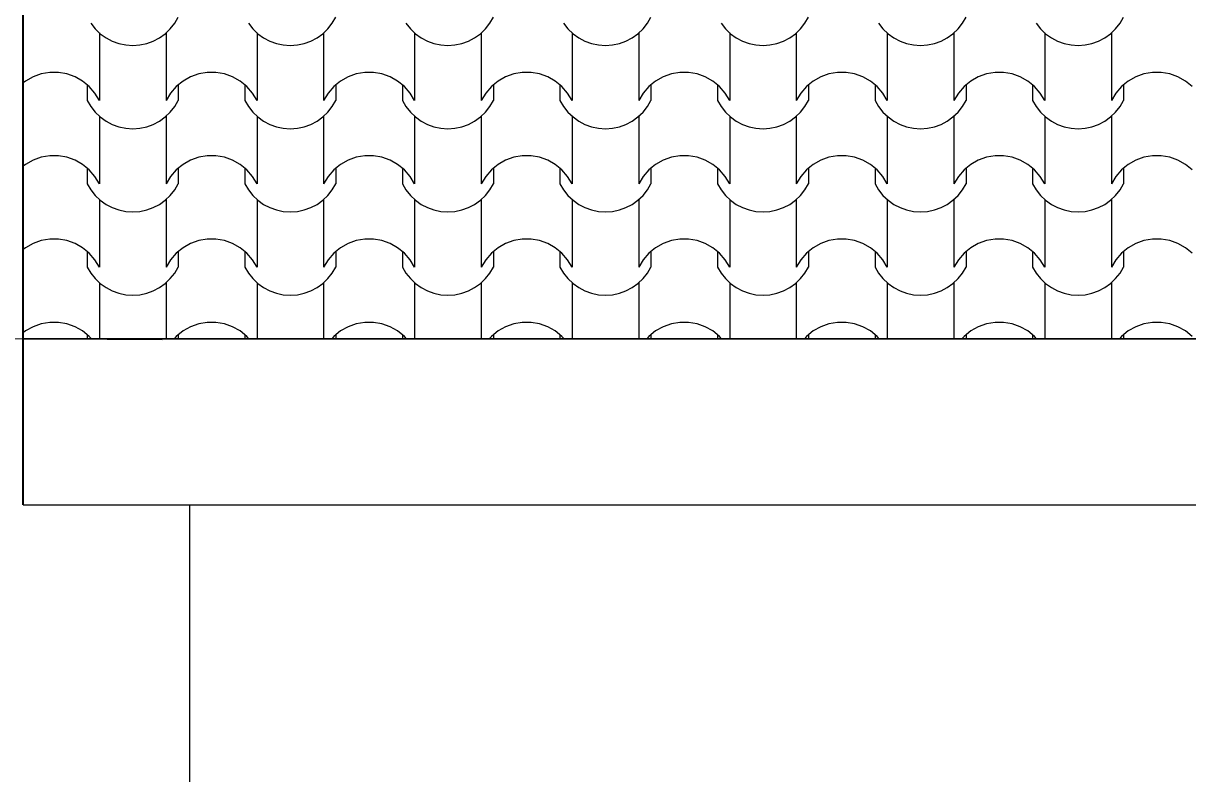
# Model space of a CAD drawing. Header units: millimetres. Extents: x 318905 to 439572, y -5133 to 105868.
# Drawn here: x 391105 to 393207, y 5038 to 6393 of the extents above; entities that cross this region are included whole.
import ezdxf

# ---------------------------------------------------------------- set-up
doc = ezdxf.new("R2010")
doc.units = ezdxf.units.MM
doc.header["$MEASUREMENT"] = 0
for name, color, linetype, lineweight in [('0_Stylo_No__98', 154, 'Continuous', 0), ('2D -  Dessin général_Stylo_No__1', 7, 'Continuous', 5), ('2D -  Dessin général_Stylo_No__21', 7, 'Continuous', 25), ('OMBRES_Stylo_No__1', 7, 'Continuous', 5)]:
    doc.layers.add(name, color=color, linetype=linetype, lineweight=lineweight)
doc.layers.add('OMBRES_Stylo_No__82', color=7, linetype='Continuous', lineweight=13, true_color=0xaaaaaa)
doc.styles.add('STYLE_GENERE_3', font='')
doc.styles.get('STYLE_GENERE_3').set_extended_font_data('Arial')
doc.dimstyles.new('STYLE_GENERE__1', dxfattribs={"dimtxt": 200, "dimasz": 142.5, "dimexe": 0.18, "dimexo": 500, "dimgap": 0.09, "dimtad": 0, "dimtih": 1, "dimtoh": 1, "dimlfac": 0.001, "dimzin": 0, "dimdsep": 46, "dimtxsty": 'STYLE_GENERE_3', "dimblk": 'ARROWHEAD_6', "dimblk1": 'ARROWHEAD_6', "dimblk2": 'ARROWHEAD_6', "dimcen": 0.09, "dimclrd": 154, "dimclre": 154, "dimclrt": 154, "dimazin": 0, "dimtfac": 1, "dimtdec": 4, "dimtmove": 0, "dimatfit": 3, "dimfxl": 0, "dimtolj": 1, "dimtzin": 0, "dimarcsym": 0})

# ---------------------------------------------------------------- blocks, each defined once
blk = doc.blocks.new('*X111')
at = {"layer": 'OMBRES_Stylo_No__82', "linetype": 'Continuous'}
for p, q in [((391226.6, 6392.5), (391234.4, 6382.6)), ((391370, 6382.6), (391377.9, 6392.5)), ((391377.9, 6392.5), (391384.4, 6403.5)), ((391511, 6392.5), (391518.9, 6382.6)), ((391654.5, 6382.6), (391662.4, 6392.5)), ((391662.4, 6392.5), (391668.8, 6403.5)), ((391795.5, 6392.5), (391803.4, 6382.6)), ((391939, 6382.6), (391946.9, 6392.5)), ((391946.9, 6392.5), (391953.3, 6403.5)), ((392080, 6392.5), (392087.9, 6382.6)), ((392223.5, 6382.6), (392231.4, 6392.5)), ((392231.4, 6392.5), (392237.8, 6403.5)), ((392364.5, 6392.5), (392372.4, 6382.6)), ((392508, 6382.6), (392515.8, 6392.5)), ((392515.8, 6392.5), (392522.3, 6403.5)), ((392649, 6392.5), (392656.8, 6382.6)), ((392792.4, 6382.6), (392800.3, 6392.5)), ((392800.3, 6392.5), (392806.8, 6403.5)), ((392933.4, 6392.5), (392941.3, 6382.6)), ((393076.9, 6382.6), (393084.8, 6392.5)), ((393084.8, 6392.5), (393091.2, 6403.5)), ((391234.4, 6382.6), (391243.6, 6373.8)), ((391242.1, 6375.1), (391242.1, 6314.1)), ((391243.6, 6373.8), (391253.9, 6366.4)), ((391350.5, 6366.4), (391360.8, 6373.8)), ((391360.8, 6373.8), (391370, 6382.6)), ((391362.4, 6375.1), (391362.4, 6314.1)), ((391518.9, 6382.6), (391528.1, 6373.8)), ((391526.6, 6375.1), (391526.6, 6314.1)), ((391528.1, 6373.8), (391538.4, 6366.4)), ((391635, 6366.4), (391645.3, 6373.8)), ((391645.3, 6373.8), (391654.5, 6382.6)), ((391646.8, 6375.1), (391646.8, 6314.1)), ((391803.4, 6382.6), (391812.6, 6373.8)), ((391811.1, 6375.1), (391811.1, 6314.1)), ((391812.6, 6373.8), (391822.9, 6366.4)), ((391919.5, 6366.4), (391929.8, 6373.8)), ((391929.8, 6373.8), (391939, 6382.6)), ((391931.3, 6375.1), (391931.3, 6314.1)), ((392087.9, 6382.6), (392097.1, 6373.8)), ((392095.6, 6375.1), (392095.6, 6314.1)), ((392097.1, 6373.8), (392107.4, 6366.4)), ((392204, 6366.4), (392214.3, 6373.8)), ((392214.3, 6373.8), (392223.5, 6382.6)), ((392215.8, 6375.1), (392215.8, 6314.1)), ((392372.4, 6382.6), (392381.6, 6373.8)), ((392380, 6375.1), (392380, 6314.1)), ((392381.6, 6373.8), (392391.9, 6366.4)), ((392488.5, 6366.4), (392498.8, 6373.8)), ((392498.8, 6373.8), (392508, 6382.6)), ((392500.3, 6375.1), (392500.3, 6314.1)), ((392656.8, 6382.6), (392666, 6373.8)), ((392664.5, 6375.1), (392664.5, 6314.1)), ((392666, 6373.8), (392676.3, 6366.4)), ((392772.9, 6366.4), (392783.2, 6373.8)), ((392783.2, 6373.8), (392792.4, 6382.6)), ((392784.8, 6375.1), (392784.8, 6314.1)), ((392941.3, 6382.6), (392950.5, 6373.8)), ((392949, 6375.1), (392949, 6314.1)), ((392950.5, 6373.8), (392960.8, 6366.4)), ((393057.4, 6366.4), (393067.7, 6373.8)), ((393067.7, 6373.8), (393076.9, 6382.6)), ((393069.2, 6375.1), (393069.2, 6314.1)), ((391253.9, 6366.4), (391265.2, 6360.5)), ((391265.2, 6360.5), (391277.1, 6356.1)), ((391277.1, 6356.1), (391289.6, 6353.5)), ((391289.6, 6353.5), (391302.2, 6352.6)), ((391302.2, 6352.6), (391314.9, 6353.5)), ((391314.9, 6353.5), (391327.3, 6356.1)), ((391327.3, 6356.1), (391339.3, 6360.5)), ((391339.3, 6360.5), (391350.5, 6366.4)), ((391538.4, 6366.4), (391549.7, 6360.5)), ((391549.7, 6360.5), (391561.6, 6356.1)), ((391561.6, 6356.1), (391574, 6353.5)), ((391574, 6353.5), (391586.7, 6352.6)), ((391586.7, 6352.6), (391599.4, 6353.5)), ((391599.4, 6353.5), (391611.8, 6356.1)), ((391611.8, 6356.1), (391623.8, 6360.5)), ((391623.8, 6360.5), (391635, 6366.4)), ((391822.9, 6366.4), (391834.1, 6360.5)), ((391834.1, 6360.5), (391846.1, 6356.1)), ((391846.1, 6356.1), (391858.5, 6353.5)), ((391858.5, 6353.5), (391871.2, 6352.6)), ((391871.2, 6352.6), (391883.9, 6353.5)), ((391883.9, 6353.5), (391896.3, 6356.1)), ((391896.3, 6356.1), (391908.3, 6360.5)), ((391908.3, 6360.5), (391919.5, 6366.4)), ((392107.4, 6366.4), (392118.6, 6360.5)), ((392118.6, 6360.5), (392130.6, 6356.1)), ((392130.6, 6356.1), (392143, 6353.5)), ((392143, 6353.5), (392155.7, 6352.6)), ((392155.7, 6352.6), (392168.4, 6353.5)), ((392168.4, 6353.5), (392180.8, 6356.1)), ((392180.8, 6356.1), (392192.7, 6360.5)), ((392192.7, 6360.5), (392204, 6366.4)), ((392391.9, 6366.4), (392403.1, 6360.5)), ((392403.1, 6360.5), (392415.1, 6356.1)), ((392415.1, 6356.1), (392427.5, 6353.5)), ((392427.5, 6353.5), (392440.2, 6352.6)), ((392440.2, 6352.6), (392452.8, 6353.5)), ((392452.8, 6353.5), (392465.3, 6356.1)), ((392465.3, 6356.1), (392477.2, 6360.5)), ((392477.2, 6360.5), (392488.5, 6366.4)), ((392676.3, 6366.4), (392687.6, 6360.5)), ((392687.6, 6360.5), (392699.5, 6356.1)), ((392699.5, 6356.1), (392712, 6353.5)), ((392712, 6353.5), (392724.6, 6352.6)), ((392724.6, 6352.6), (392737.3, 6353.5)), ((392737.3, 6353.5), (392749.7, 6356.1)), ((392749.7, 6356.1), (392761.7, 6360.5)), ((392761.7, 6360.5), (392772.9, 6366.4)), ((392960.8, 6366.4), (392972.1, 6360.5)), ((392972.1, 6360.5), (392984, 6356.1)), ((392984, 6356.1), (392996.4, 6353.5)), ((392996.4, 6353.5), (393009.1, 6352.6)), ((393009.1, 6352.6), (393021.8, 6353.5)), ((393021.8, 6353.5), (393034.2, 6356.1)), ((393034.2, 6356.1), (393046.2, 6360.5)), ((393046.2, 6360.5), (393057.4, 6366.4)), ((391242.1, 6314.1), (391242.1, 6253.1)), ((391362.4, 6314.1), (391362.4, 6253.1)), ((391526.6, 6314.1), (391526.6, 6253.1)), ((391646.8, 6314.1), (391646.8, 6253.1)), ((391811.1, 6314.1), (391811.1, 6253.1)), ((391931.3, 6314.1), (391931.3, 6253.1)), ((392095.6, 6314.1), (392095.6, 6253.1)), ((392215.8, 6314.1), (392215.8, 6253.1)), ((392380, 6314.1), (392380, 6253.1)), ((392500.3, 6314.1), (392500.3, 6253.1)), ((392664.5, 6314.1), (392664.5, 6253.1)), ((392784.8, 6314.1), (392784.8, 6253.1)), ((392949, 6314.1), (392949, 6253.1)), ((393069.2, 6314.1), (393069.2, 6253.1)), ((391108.4, 6288.1), (391104.5, 6284.9)), ((391122.1, 6295.8), (391108.4, 6288.1)), ((391136.8, 6301), (391122.1, 6295.8)), ((391152.2, 6303.7), (391136.8, 6301)), ((391160, 6303.7), (391152.2, 6303.7)), ((391167.8, 6303.7), (391160, 6303.7)), ((391183.2, 6301), (391167.8, 6303.7)), ((391197.9, 6295.8), (391183.2, 6301)), ((391211.6, 6288.1), (391197.9, 6295.8)), ((391223.7, 6278.3), (391211.6, 6288.1)), ((391392.9, 6288.1), (391380.8, 6278.3)), ((391406.5, 6295.8), (391392.9, 6288.1)), ((391421.3, 6301), (391406.5, 6295.8)), ((391436.7, 6303.7), (391421.3, 6301)), ((391444.5, 6303.7), (391436.7, 6303.7)), ((391452.3, 6303.7), (391444.5, 6303.7)), ((391467.7, 6301), (391452.3, 6303.7)), ((391482.4, 6295.8), (391467.7, 6301)), ((391496.1, 6288.1), (391482.4, 6295.8)), ((391508.2, 6278.3), (391496.1, 6288.1)), ((391677.4, 6288.1), (391665.3, 6278.3)), ((391691, 6295.8), (391677.4, 6288.1)), ((391705.7, 6301), (391691, 6295.8)), ((391721.1, 6303.7), (391705.7, 6301)), ((391729, 6303.7), (391721.1, 6303.7)), ((391736.8, 6303.7), (391729, 6303.7)), ((391752.2, 6301), (391736.8, 6303.7)), ((391766.9, 6295.8), (391752.2, 6301)), ((391780.5, 6288.1), (391766.9, 6295.8)), ((391792.7, 6278.3), (391780.5, 6288.1)), ((391961.9, 6288.1), (391949.7, 6278.3)), ((391975.5, 6295.8), (391961.9, 6288.1)), ((391990.2, 6301), (391975.5, 6295.8)), ((392005.6, 6303.7), (391990.2, 6301)), ((392013.4, 6303.7), (392005.6, 6303.7)), ((392021.3, 6303.7), (392013.4, 6303.7)), ((392036.7, 6301), (392021.3, 6303.7)), ((392051.4, 6295.8), (392036.7, 6301)), ((392065, 6288.1), (392051.4, 6295.8)), ((392077.1, 6278.3), (392065, 6288.1)), ((392246.3, 6288.1), (392234.2, 6278.3)), ((392260, 6295.8), (392246.3, 6288.1)), ((392274.7, 6301), (392260, 6295.8)), ((392290.1, 6303.7), (392274.7, 6301)), ((392297.9, 6303.7), (392290.1, 6303.7)), ((392305.7, 6303.7), (392297.9, 6303.7)), ((392321.1, 6301), (392305.7, 6303.7)), ((392335.9, 6295.8), (392321.1, 6301)), ((392349.5, 6288.1), (392335.9, 6295.8)), ((392361.6, 6278.3), (392349.5, 6288.1)), ((392530.8, 6288.1), (392518.7, 6278.3)), ((392544.5, 6295.8), (392530.8, 6288.1)), ((392559.2, 6301), (392544.5, 6295.8)), ((392574.6, 6303.7), (392559.2, 6301)), ((392582.4, 6303.7), (392574.6, 6303.7)), ((392590.2, 6303.7), (392582.4, 6303.7)), ((392605.6, 6301), (392590.2, 6303.7)), ((392620.3, 6295.8), (392605.6, 6301)), ((392634, 6288.1), (392620.3, 6295.8)), ((392646.1, 6278.3), (392634, 6288.1)), ((392815.3, 6288.1), (392803.2, 6278.3)), ((392828.9, 6295.8), (392815.3, 6288.1)), ((392843.7, 6301), (392828.9, 6295.8)), ((392859.1, 6303.7), (392843.7, 6301)), ((392866.9, 6303.7), (392859.1, 6303.7)), ((392874.7, 6303.7), (392866.9, 6303.7)), ((392890.1, 6301), (392874.7, 6303.7)), ((392904.8, 6295.8), (392890.1, 6301)), ((392918.5, 6288.1), (392904.8, 6295.8)), ((392930.6, 6278.3), (392918.5, 6288.1)), ((393099.8, 6288.1), (393087.7, 6278.3)), ((393113.4, 6295.8), (393099.8, 6288.1)), ((393128.1, 6301), (393113.4, 6295.8)), ((393143.5, 6303.7), (393128.1, 6301)), ((393151.4, 6303.7), (393143.5, 6303.7)), ((393159.2, 6303.7), (393151.4, 6303.7)), ((393174.6, 6301), (393159.2, 6303.7)), ((393189.3, 6295.8), (393174.6, 6301)), ((393202.9, 6288.1), (393189.3, 6295.8)), ((393215.1, 6278.3), (393202.9, 6288.1)), ((391220.1, 6281.2), (391220.1, 6253.1)), ((391234, 6266.5), (391223.7, 6278.3)), ((391242.1, 6253.1), (391234, 6266.5)), ((391370.5, 6266.5), (391362.4, 6253.1)), ((391380.8, 6278.3), (391370.5, 6266.5)), ((391384.4, 6281.2), (391384.4, 6253.1)), ((391504.6, 6281.2), (391504.6, 6253.1)), ((391518.5, 6266.5), (391508.2, 6278.3)), ((391526.6, 6253.1), (391518.5, 6266.5)), ((391655, 6266.5), (391646.8, 6253.1)), ((391665.3, 6278.3), (391655, 6266.5)), ((391668.8, 6281.2), (391668.8, 6253.1)), ((391789.1, 6281.2), (391789.1, 6253.1)), ((391802.9, 6266.5), (391792.7, 6278.3)), ((391811.1, 6253.1), (391802.9, 6266.5)), ((391939.5, 6266.5), (391931.3, 6253.1)), ((391949.7, 6278.3), (391939.5, 6266.5)), ((391953.3, 6281.2), (391953.3, 6253.1)), ((392073.6, 6281.2), (392073.6, 6253.1)), ((392087.4, 6266.5), (392077.1, 6278.3)), ((392095.6, 6253.1), (392087.4, 6266.5)), ((392223.9, 6266.5), (392215.8, 6253.1)), ((392234.2, 6278.3), (392223.9, 6266.5)), ((392237.8, 6281.2), (392237.8, 6253.1)), ((392358, 6281.2), (392358, 6253.1)), ((392371.9, 6266.5), (392361.6, 6278.3)), ((392380, 6253.1), (392371.9, 6266.5)), ((392508.4, 6266.5), (392500.3, 6253.1)), ((392518.7, 6278.3), (392508.4, 6266.5)), ((392522.3, 6281.2), (392522.3, 6253.1)), ((392642.5, 6281.2), (392642.5, 6253.1)), ((392656.4, 6266.5), (392646.1, 6278.3)), ((392664.5, 6253.1), (392656.4, 6266.5)), ((392792.9, 6266.5), (392784.8, 6253.1)), ((392803.2, 6278.3), (392792.9, 6266.5)), ((392806.8, 6281.2), (392806.8, 6253.1)), ((392927, 6281.2), (392927, 6253.1)), ((392940.9, 6266.5), (392930.6, 6278.3)), ((392949, 6253.1), (392940.9, 6266.5)), ((393077.4, 6266.5), (393069.2, 6253.1)), ((393087.7, 6278.3), (393077.4, 6266.5)), ((393091.2, 6281.2), (393091.2, 6253.1)), ((391220.1, 6253.1), (391226.6, 6242.2)), ((391377.9, 6242.2), (391384.4, 6253.1)), ((391504.6, 6253.1), (391511, 6242.2)), ((391662.4, 6242.2), (391668.8, 6253.1)), ((391789.1, 6253.1), (391795.5, 6242.2)), ((391946.9, 6242.2), (391953.3, 6253.1)), ((392073.6, 6253.1), (392080, 6242.2)), ((392231.4, 6242.2), (392237.8, 6253.1)), ((392358, 6253.1), (392364.5, 6242.2)), ((392515.8, 6242.2), (392522.3, 6253.1)), ((392642.5, 6253.1), (392649, 6242.2)), ((392800.3, 6242.2), (392806.8, 6253.1)), ((392927, 6253.1), (392933.4, 6242.2)), ((393084.8, 6242.2), (393091.2, 6253.1)), ((391226.6, 6242.2), (391234.4, 6232.2)), ((391234.4, 6232.2), (391243.6, 6223.5)), ((391242.1, 6224.7), (391242.1, 6163.8)), ((391243.6, 6223.5), (391253.9, 6216)), ((391350.5, 6216), (391360.8, 6223.5)), ((391360.8, 6223.5), (391370, 6232.2)), ((391362.4, 6224.7), (391362.4, 6163.8)), ((391370, 6232.2), (391377.9, 6242.2)), ((391511, 6242.2), (391518.9, 6232.2)), ((391518.9, 6232.2), (391528.1, 6223.5)), ((391526.6, 6224.7), (391526.6, 6163.8)), ((391528.1, 6223.5), (391538.4, 6216)), ((391635, 6216), (391645.3, 6223.5)), ((391645.3, 6223.5), (391654.5, 6232.2)), ((391646.8, 6224.7), (391646.8, 6163.8)), ((391654.5, 6232.2), (391662.4, 6242.2)), ((391795.5, 6242.2), (391803.4, 6232.2)), ((391803.4, 6232.2), (391812.6, 6223.5)), ((391811.1, 6224.7), (391811.1, 6163.8)), ((391812.6, 6223.5), (391822.9, 6216)), ((391919.5, 6216), (391929.8, 6223.5)), ((391929.8, 6223.5), (391939, 6232.2)), ((391931.3, 6224.7), (391931.3, 6163.8)), ((391939, 6232.2), (391946.9, 6242.2)), ((392080, 6242.2), (392087.9, 6232.2)), ((392087.9, 6232.2), (392097.1, 6223.5)), ((392095.6, 6224.7), (392095.6, 6163.8)), ((392097.1, 6223.5), (392107.4, 6216)), ((392204, 6216), (392214.3, 6223.5)), ((392214.3, 6223.5), (392223.5, 6232.2)), ((392215.8, 6224.7), (392215.8, 6163.8)), ((392223.5, 6232.2), (392231.4, 6242.2)), ((392364.5, 6242.2), (392372.4, 6232.2)), ((392372.4, 6232.2), (392381.6, 6223.5)), ((392380, 6224.7), (392380, 6163.8)), ((392381.6, 6223.5), (392391.9, 6216)), ((392488.5, 6216), (392498.8, 6223.5)), ((392498.8, 6223.5), (392508, 6232.2)), ((392500.3, 6224.7), (392500.3, 6163.8)), ((392508, 6232.2), (392515.8, 6242.2)), ((392649, 6242.2), (392656.8, 6232.2)), ((392656.8, 6232.2), (392666, 6223.5)), ((392664.5, 6224.7), (392664.5, 6163.8)), ((392666, 6223.5), (392676.3, 6216)), ((392772.9, 6216), (392783.2, 6223.5)), ((392783.2, 6223.5), (392792.4, 6232.2)), ((392784.8, 6224.7), (392784.8, 6163.8)), ((392792.4, 6232.2), (392800.3, 6242.2)), ((392933.4, 6242.2), (392941.3, 6232.2)), ((392941.3, 6232.2), (392950.5, 6223.5)), ((392949, 6224.7), (392949, 6163.8)), ((392950.5, 6223.5), (392960.8, 6216)), ((393057.4, 6216), (393067.7, 6223.5)), ((393067.7, 6223.5), (393076.9, 6232.2)), ((393069.2, 6224.7), (393069.2, 6163.8)), ((393076.9, 6232.2), (393084.8, 6242.2)), ((391253.9, 6216), (391265.2, 6210.1)), ((391265.2, 6210.1), (391277.1, 6205.8)), ((391277.1, 6205.8), (391289.6, 6203.2)), ((391289.6, 6203.2), (391302.2, 6202.3)), ((391302.2, 6202.3), (391314.9, 6203.2)), ((391314.9, 6203.2), (391327.3, 6205.8)), ((391327.3, 6205.8), (391339.3, 6210.1)), ((391339.3, 6210.1), (391350.5, 6216)), ((391538.4, 6216), (391549.7, 6210.1)), ((391549.7, 6210.1), (391561.6, 6205.8)), ((391561.6, 6205.8), (391574, 6203.2)), ((391574, 6203.2), (391586.7, 6202.3)), ((391586.7, 6202.3), (391599.4, 6203.2)), ((391599.4, 6203.2), (391611.8, 6205.8)), ((391611.8, 6205.8), (391623.8, 6210.1)), ((391623.8, 6210.1), (391635, 6216)), ((391822.9, 6216), (391834.1, 6210.1)), ((391834.1, 6210.1), (391846.1, 6205.8)), ((391846.1, 6205.8), (391858.5, 6203.2)), ((391858.5, 6203.2), (391871.2, 6202.3)), ((391871.2, 6202.3), (391883.9, 6203.2)), ((391883.9, 6203.2), (391896.3, 6205.8)), ((391896.3, 6205.8), (391908.3, 6210.1)), ((391908.3, 6210.1), (391919.5, 6216)), ((392107.4, 6216), (392118.6, 6210.1)), ((392118.6, 6210.1), (392130.6, 6205.8)), ((392130.6, 6205.8), (392143, 6203.2)), ((392143, 6203.2), (392155.7, 6202.3)), ((392155.7, 6202.3), (392168.4, 6203.2)), ((392168.4, 6203.2), (392180.8, 6205.8)), ((392180.8, 6205.8), (392192.7, 6210.1)), ((392192.7, 6210.1), (392204, 6216)), ((392391.9, 6216), (392403.1, 6210.1)), ((392403.1, 6210.1), (392415.1, 6205.8)), ((392415.1, 6205.8), (392427.5, 6203.2)), ((392427.5, 6203.2), (392440.2, 6202.3)), ((392440.2, 6202.3), (392452.8, 6203.2)), ((392452.8, 6203.2), (392465.3, 6205.8)), ((392465.3, 6205.8), (392477.2, 6210.1)), ((392477.2, 6210.1), (392488.5, 6216)), ((392676.3, 6216), (392687.6, 6210.1)), ((392687.6, 6210.1), (392699.5, 6205.8)), ((392699.5, 6205.8), (392712, 6203.2)), ((392712, 6203.2), (392724.6, 6202.3)), ((392724.6, 6202.3), (392737.3, 6203.2)), ((392737.3, 6203.2), (392749.7, 6205.8)), ((392749.7, 6205.8), (392761.7, 6210.1)), ((392761.7, 6210.1), (392772.9, 6216)), ((392960.8, 6216), (392972.1, 6210.1)), ((392972.1, 6210.1), (392984, 6205.8)), ((392984, 6205.8), (392996.4, 6203.2)), ((392996.4, 6203.2), (393009.1, 6202.3)), ((393009.1, 6202.3), (393021.8, 6203.2)), ((393021.8, 6203.2), (393034.2, 6205.8)), ((393034.2, 6205.8), (393046.2, 6210.1)), ((393046.2, 6210.1), (393057.4, 6216)), ((391242.1, 6163.8), (391242.1, 6102.8)), ((391362.4, 6163.8), (391362.4, 6102.8)), ((391526.6, 6163.8), (391526.6, 6102.8)), ((391646.8, 6163.8), (391646.8, 6102.8)), ((391811.1, 6163.8), (391811.1, 6102.8)), ((391931.3, 6163.8), (391931.3, 6102.8)), ((392095.6, 6163.8), (392095.6, 6102.8)), ((392215.8, 6163.8), (392215.8, 6102.8)), ((392380, 6163.8), (392380, 6102.8)), ((392500.3, 6163.8), (392500.3, 6102.8)), ((392664.5, 6163.8), (392664.5, 6102.8)), ((392784.8, 6163.8), (392784.8, 6102.8)), ((392949, 6163.8), (392949, 6102.8)), ((393069.2, 6163.8), (393069.2, 6102.8)), ((391122.1, 6145.4), (391108.4, 6137.8)), ((391136.8, 6150.7), (391122.1, 6145.4)), ((391152.2, 6153.3), (391136.8, 6150.7)), ((391160, 6153.3), (391152.2, 6153.3)), ((391167.8, 6153.3), (391160, 6153.3)), ((391183.2, 6150.7), (391167.8, 6153.3)), ((391197.9, 6145.4), (391183.2, 6150.7)), ((391211.6, 6137.8), (391197.9, 6145.4)), ((391406.5, 6145.4), (391392.9, 6137.8)), ((391421.3, 6150.7), (391406.5, 6145.4)), ((391436.7, 6153.3), (391421.3, 6150.7)), ((391444.5, 6153.3), (391436.7, 6153.3)), ((391452.3, 6153.3), (391444.5, 6153.3)), ((391467.7, 6150.7), (391452.3, 6153.3)), ((391482.4, 6145.4), (391467.7, 6150.7)), ((391496.1, 6137.8), (391482.4, 6145.4)), ((391691, 6145.4), (391677.4, 6137.8)), ((391705.7, 6150.7), (391691, 6145.4)), ((391721.1, 6153.3), (391705.7, 6150.7)), ((391729, 6153.3), (391721.1, 6153.3)), ((391736.8, 6153.3), (391729, 6153.3)), ((391752.2, 6150.7), (391736.8, 6153.3)), ((391766.9, 6145.4), (391752.2, 6150.7)), ((391780.5, 6137.8), (391766.9, 6145.4)), ((391975.5, 6145.4), (391961.9, 6137.8)), ((391990.2, 6150.7), (391975.5, 6145.4)), ((392005.6, 6153.3), (391990.2, 6150.7)), ((392013.4, 6153.3), (392005.6, 6153.3)), ((392021.3, 6153.3), (392013.4, 6153.3)), ((392036.7, 6150.7), (392021.3, 6153.3)), ((392051.4, 6145.4), (392036.7, 6150.7)), ((392065, 6137.8), (392051.4, 6145.4)), ((392260, 6145.4), (392246.3, 6137.8)), ((392274.7, 6150.7), (392260, 6145.4)), ((392290.1, 6153.3), (392274.7, 6150.7)), ((392297.9, 6153.3), (392290.1, 6153.3)), ((392305.7, 6153.3), (392297.9, 6153.3)), ((392321.1, 6150.7), (392305.7, 6153.3)), ((392335.9, 6145.4), (392321.1, 6150.7)), ((392349.5, 6137.8), (392335.9, 6145.4)), ((392544.5, 6145.4), (392530.8, 6137.8)), ((392559.2, 6150.7), (392544.5, 6145.4)), ((392574.6, 6153.3), (392559.2, 6150.7)), ((392582.4, 6153.3), (392574.6, 6153.3)), ((392590.2, 6153.3), (392582.4, 6153.3)), ((392605.6, 6150.7), (392590.2, 6153.3)), ((392620.3, 6145.4), (392605.6, 6150.7)), ((392634, 6137.8), (392620.3, 6145.4)), ((392828.9, 6145.4), (392815.3, 6137.8)), ((392843.7, 6150.7), (392828.9, 6145.4)), ((392859.1, 6153.3), (392843.7, 6150.7)), ((392866.9, 6153.3), (392859.1, 6153.3)), ((392874.7, 6153.3), (392866.9, 6153.3)), ((392890.1, 6150.7), (392874.7, 6153.3)), ((392904.8, 6145.4), (392890.1, 6150.7)), ((392918.5, 6137.8), (392904.8, 6145.4)), ((393113.4, 6145.4), (393099.8, 6137.8)), ((393128.1, 6150.7), (393113.4, 6145.4)), ((393143.5, 6153.3), (393128.1, 6150.7)), ((393151.4, 6153.3), (393143.5, 6153.3)), ((393159.2, 6153.3), (393151.4, 6153.3)), ((393174.6, 6150.7), (393159.2, 6153.3)), ((393189.3, 6145.4), (393174.6, 6150.7)), ((393202.9, 6137.8), (393189.3, 6145.4)), ((391108.4, 6137.8), (391104.5, 6134.6)), ((391223.7, 6127.9), (391211.6, 6137.8)), ((391220.1, 6130.8), (391220.1, 6102.8)), ((391234, 6116.2), (391223.7, 6127.9)), ((391380.8, 6127.9), (391370.5, 6116.2)), ((391392.9, 6137.8), (391380.8, 6127.9)), ((391384.4, 6130.8), (391384.4, 6102.8)), ((391508.2, 6127.9), (391496.1, 6137.8)), ((391504.6, 6130.8), (391504.6, 6102.8)), ((391518.5, 6116.2), (391508.2, 6127.9)), ((391665.3, 6127.9), (391655, 6116.2)), ((391677.4, 6137.8), (391665.3, 6127.9)), ((391668.8, 6130.8), (391668.8, 6102.8)), ((391792.7, 6127.9), (391780.5, 6137.8)), ((391789.1, 6130.8), (391789.1, 6102.8)), ((391802.9, 6116.2), (391792.7, 6127.9)), ((391949.7, 6127.9), (391939.5, 6116.2)), ((391961.9, 6137.8), (391949.7, 6127.9)), ((391953.3, 6130.8), (391953.3, 6102.8)), ((392077.1, 6127.9), (392065, 6137.8)), ((392073.6, 6130.8), (392073.6, 6102.8)), ((392087.4, 6116.2), (392077.1, 6127.9)), ((392234.2, 6127.9), (392223.9, 6116.2)), ((392246.3, 6137.8), (392234.2, 6127.9)), ((392237.8, 6130.8), (392237.8, 6102.8)), ((392361.6, 6127.9), (392349.5, 6137.8)), ((392358, 6130.8), (392358, 6102.8)), ((392371.9, 6116.2), (392361.6, 6127.9)), ((392518.7, 6127.9), (392508.4, 6116.2)), ((392530.8, 6137.8), (392518.7, 6127.9)), ((392522.3, 6130.8), (392522.3, 6102.8)), ((392646.1, 6127.9), (392634, 6137.8)), ((392642.5, 6130.8), (392642.5, 6102.8)), ((392656.4, 6116.2), (392646.1, 6127.9)), ((392803.2, 6127.9), (392792.9, 6116.2)), ((392815.3, 6137.8), (392803.2, 6127.9)), ((392806.8, 6130.8), (392806.8, 6102.8)), ((392930.6, 6127.9), (392918.5, 6137.8)), ((392927, 6130.8), (392927, 6102.8)), ((392940.9, 6116.2), (392930.6, 6127.9)), ((393087.7, 6127.9), (393077.4, 6116.2)), ((393099.8, 6137.8), (393087.7, 6127.9)), ((393091.2, 6130.8), (393091.2, 6102.8)), ((393215.1, 6127.9), (393202.9, 6137.8)), ((391220.1, 6102.8), (391226.6, 6091.9)), ((391242.1, 6102.8), (391234, 6116.2)), ((391370.5, 6116.2), (391362.4, 6102.8)), ((391377.9, 6091.9), (391384.4, 6102.8)), ((391504.6, 6102.8), (391511, 6091.9)), ((391526.6, 6102.8), (391518.5, 6116.2)), ((391655, 6116.2), (391646.8, 6102.8)), ((391662.4, 6091.9), (391668.8, 6102.8)), ((391789.1, 6102.8), (391795.5, 6091.9)), ((391811.1, 6102.8), (391802.9, 6116.2)), ((391939.5, 6116.2), (391931.3, 6102.8)), ((391946.9, 6091.9), (391953.3, 6102.8)), ((392073.6, 6102.8), (392080, 6091.9)), ((392095.6, 6102.8), (392087.4, 6116.2)), ((392223.9, 6116.2), (392215.8, 6102.8)), ((392231.4, 6091.9), (392237.8, 6102.8)), ((392358, 6102.8), (392364.5, 6091.9)), ((392380, 6102.8), (392371.9, 6116.2)), ((392508.4, 6116.2), (392500.3, 6102.8)), ((392515.8, 6091.9), (392522.3, 6102.8)), ((392642.5, 6102.8), (392649, 6091.9)), ((392664.5, 6102.8), (392656.4, 6116.2)), ((392792.9, 6116.2), (392784.8, 6102.8)), ((392800.3, 6091.9), (392806.8, 6102.8)), ((392927, 6102.8), (392933.4, 6091.9)), ((392949, 6102.8), (392940.9, 6116.2)), ((393077.4, 6116.2), (393069.2, 6102.8)), ((393084.8, 6091.9), (393091.2, 6102.8)), ((391226.6, 6091.9), (391234.4, 6081.9)), ((391234.4, 6081.9), (391243.6, 6073.1)), ((391360.8, 6073.1), (391370, 6081.9)), ((391370, 6081.9), (391377.9, 6091.9)), ((391511, 6091.9), (391518.9, 6081.9)), ((391518.9, 6081.9), (391528.1, 6073.1)), ((391645.3, 6073.1), (391654.5, 6081.9)), ((391654.5, 6081.9), (391662.4, 6091.9)), ((391795.5, 6091.9), (391803.4, 6081.9)), ((391803.4, 6081.9), (391812.6, 6073.1)), ((391929.8, 6073.1), (391939, 6081.9)), ((391939, 6081.9), (391946.9, 6091.9)), ((392080, 6091.9), (392087.9, 6081.9)), ((392087.9, 6081.9), (392097.1, 6073.1)), ((392214.3, 6073.1), (392223.5, 6081.9)), ((392223.5, 6081.9), (392231.4, 6091.9)), ((392364.5, 6091.9), (392372.4, 6081.9)), ((392372.4, 6081.9), (392381.6, 6073.1)), ((392498.8, 6073.1), (392508, 6081.9)), ((392508, 6081.9), (392515.8, 6091.9)), ((392649, 6091.9), (392656.8, 6081.9)), ((392656.8, 6081.9), (392666, 6073.1)), ((392783.2, 6073.1), (392792.4, 6081.9)), ((392792.4, 6081.9), (392800.3, 6091.9)), ((392933.4, 6091.9), (392941.3, 6081.9)), ((392941.3, 6081.9), (392950.5, 6073.1)), ((393067.7, 6073.1), (393076.9, 6081.9)), ((393076.9, 6081.9), (393084.8, 6091.9)), ((391242.1, 6074.4), (391242.1, 6013.4)), ((391243.6, 6073.1), (391253.9, 6065.7)), ((391253.9, 6065.7), (391265.2, 6059.8)), ((391265.2, 6059.8), (391277.1, 6055.5)), ((391277.1, 6055.5), (391289.6, 6052.9)), ((391314.9, 6052.9), (391327.3, 6055.5)), ((391327.3, 6055.5), (391339.3, 6059.8)), ((391339.3, 6059.8), (391350.5, 6065.7)), ((391350.5, 6065.7), (391360.8, 6073.1)), ((391362.4, 6074.4), (391362.4, 6013.4)), ((391526.6, 6074.4), (391526.6, 6013.4)), ((391528.1, 6073.1), (391538.4, 6065.7)), ((391538.4, 6065.7), (391549.7, 6059.8)), ((391549.7, 6059.8), (391561.6, 6055.5)), ((391561.6, 6055.5), (391574, 6052.9)), ((391599.4, 6052.9), (391611.8, 6055.5)), ((391611.8, 6055.5), (391623.8, 6059.8)), ((391623.8, 6059.8), (391635, 6065.7)), ((391635, 6065.7), (391645.3, 6073.1)), ((391646.8, 6074.4), (391646.8, 6013.4)), ((391811.1, 6074.4), (391811.1, 6013.4)), ((391812.6, 6073.1), (391822.9, 6065.7)), ((391822.9, 6065.7), (391834.1, 6059.8)), ((391834.1, 6059.8), (391846.1, 6055.5)), ((391846.1, 6055.5), (391858.5, 6052.9)), ((391883.9, 6052.9), (391896.3, 6055.5)), ((391896.3, 6055.5), (391908.3, 6059.8)), ((391908.3, 6059.8), (391919.5, 6065.7)), ((391919.5, 6065.7), (391929.8, 6073.1)), ((391931.3, 6074.4), (391931.3, 6013.4)), ((392095.6, 6074.4), (392095.6, 6013.4)), ((392097.1, 6073.1), (392107.4, 6065.7)), ((392107.4, 6065.7), (392118.6, 6059.8)), ((392118.6, 6059.8), (392130.6, 6055.5)), ((392130.6, 6055.5), (392143, 6052.9)), ((392168.4, 6052.9), (392180.8, 6055.5)), ((392180.8, 6055.5), (392192.7, 6059.8)), ((392192.7, 6059.8), (392204, 6065.7)), ((392204, 6065.7), (392214.3, 6073.1)), ((392215.8, 6074.4), (392215.8, 6013.4)), ((392380, 6074.4), (392380, 6013.4)), ((392381.6, 6073.1), (392391.9, 6065.7)), ((392391.9, 6065.7), (392403.1, 6059.8)), ((392403.1, 6059.8), (392415.1, 6055.5)), ((392415.1, 6055.5), (392427.5, 6052.9)), ((392452.8, 6052.9), (392465.3, 6055.5)), ((392465.3, 6055.5), (392477.2, 6059.8)), ((392477.2, 6059.8), (392488.5, 6065.7)), ((392488.5, 6065.7), (392498.8, 6073.1)), ((392500.3, 6074.4), (392500.3, 6013.4)), ((392664.5, 6074.4), (392664.5, 6013.4)), ((392666, 6073.1), (392676.3, 6065.7)), ((392676.3, 6065.7), (392687.6, 6059.8)), ((392687.6, 6059.8), (392699.5, 6055.5)), ((392699.5, 6055.5), (392712, 6052.9)), ((392737.3, 6052.9), (392749.7, 6055.5)), ((392749.7, 6055.5), (392761.7, 6059.8)), ((392761.7, 6059.8), (392772.9, 6065.7)), ((392772.9, 6065.7), (392783.2, 6073.1)), ((392784.8, 6074.4), (392784.8, 6013.4)), ((392949, 6074.4), (392949, 6013.4)), ((392950.5, 6073.1), (392960.8, 6065.7)), ((392960.8, 6065.7), (392972.1, 6059.8)), ((392972.1, 6059.8), (392984, 6055.5)), ((392984, 6055.5), (392996.4, 6052.9)), ((393021.8, 6052.9), (393034.2, 6055.5)), ((393034.2, 6055.5), (393046.2, 6059.8)), ((393046.2, 6059.8), (393057.4, 6065.7)), ((393057.4, 6065.7), (393067.7, 6073.1)), ((393069.2, 6074.4), (393069.2, 6013.4)), ((391289.6, 6052.9), (391302.2, 6052)), ((391302.2, 6052), (391314.9, 6052.9)), ((391574, 6052.9), (391586.7, 6052)), ((391586.7, 6052), (391599.4, 6052.9)), ((391858.5, 6052.9), (391871.2, 6052)), ((391871.2, 6052), (391883.9, 6052.9)), ((392143, 6052.9), (392155.7, 6052)), ((392155.7, 6052), (392168.4, 6052.9)), ((392427.5, 6052.9), (392440.2, 6052)), ((392440.2, 6052), (392452.8, 6052.9)), ((392712, 6052.9), (392724.6, 6052)), ((392724.6, 6052), (392737.3, 6052.9)), ((392996.4, 6052.9), (393009.1, 6052)), ((393009.1, 6052), (393021.8, 6052.9)), ((391242.1, 6013.4), (391242.1, 5952.5)), ((391362.4, 6013.4), (391362.4, 5952.5)), ((391526.6, 6013.4), (391526.6, 5952.5)), ((391646.8, 6013.4), (391646.8, 5952.5)), ((391811.1, 6013.4), (391811.1, 5952.5)), ((391931.3, 6013.4), (391931.3, 5952.5)), ((392095.6, 6013.4), (392095.6, 5952.5)), ((392215.8, 6013.4), (392215.8, 5952.5)), ((392380, 6013.4), (392380, 5952.5)), ((392500.3, 6013.4), (392500.3, 5952.5)), ((392664.5, 6013.4), (392664.5, 5952.5)), ((392784.8, 6013.4), (392784.8, 5952.5)), ((392949, 6013.4), (392949, 5952.5)), ((393069.2, 6013.4), (393069.2, 5952.5)), ((391122.1, 5995.1), (391108.4, 5987.4)), ((391136.8, 6000.3), (391122.1, 5995.1)), ((391152.2, 6003), (391136.8, 6000.3)), ((391160, 6003), (391152.2, 6003)), ((391167.8, 6003), (391160, 6003)), ((391183.2, 6000.3), (391167.8, 6003)), ((391197.9, 5995.1), (391183.2, 6000.3)), ((391211.6, 5987.4), (391197.9, 5995.1)), ((391406.5, 5995.1), (391392.9, 5987.4)), ((391421.3, 6000.3), (391406.5, 5995.1)), ((391436.7, 6003), (391421.3, 6000.3)), ((391444.5, 6003), (391436.7, 6003)), ((391452.3, 6003), (391444.5, 6003)), ((391467.7, 6000.3), (391452.3, 6003)), ((391482.4, 5995.1), (391467.7, 6000.3)), ((391496.1, 5987.4), (391482.4, 5995.1)), ((391691, 5995.1), (391677.4, 5987.4)), ((391705.7, 6000.3), (391691, 5995.1)), ((391721.1, 6003), (391705.7, 6000.3)), ((391729, 6003), (391721.1, 6003)), ((391736.8, 6003), (391729, 6003)), ((391752.2, 6000.3), (391736.8, 6003)), ((391766.9, 5995.1), (391752.2, 6000.3)), ((391780.5, 5987.4), (391766.9, 5995.1)), ((391975.5, 5995.1), (391961.9, 5987.4)), ((391990.2, 6000.3), (391975.5, 5995.1)), ((392005.6, 6003), (391990.2, 6000.3)), ((392013.4, 6003), (392005.6, 6003)), ((392021.3, 6003), (392013.4, 6003)), ((392036.7, 6000.3), (392021.3, 6003)), ((392051.4, 5995.1), (392036.7, 6000.3)), ((392065, 5987.4), (392051.4, 5995.1)), ((392260, 5995.1), (392246.3, 5987.4)), ((392274.7, 6000.3), (392260, 5995.1)), ((392290.1, 6003), (392274.7, 6000.3)), ((392297.9, 6003), (392290.1, 6003)), ((392305.7, 6003), (392297.9, 6003)), ((392321.1, 6000.3), (392305.7, 6003)), ((392335.9, 5995.1), (392321.1, 6000.3)), ((392349.5, 5987.4), (392335.9, 5995.1)), ((392544.5, 5995.1), (392530.8, 5987.4)), ((392559.2, 6000.3), (392544.5, 5995.1)), ((392574.6, 6003), (392559.2, 6000.3)), ((392582.4, 6003), (392574.6, 6003)), ((392590.2, 6003), (392582.4, 6003)), ((392605.6, 6000.3), (392590.2, 6003)), ((392620.3, 5995.1), (392605.6, 6000.3)), ((392634, 5987.4), (392620.3, 5995.1)), ((392828.9, 5995.1), (392815.3, 5987.4)), ((392843.7, 6000.3), (392828.9, 5995.1)), ((392859.1, 6003), (392843.7, 6000.3)), ((392866.9, 6003), (392859.1, 6003)), ((392874.7, 6003), (392866.9, 6003)), ((392890.1, 6000.3), (392874.7, 6003)), ((392904.8, 5995.1), (392890.1, 6000.3)), ((392918.5, 5987.4), (392904.8, 5995.1)), ((393113.4, 5995.1), (393099.8, 5987.4)), ((393128.1, 6000.3), (393113.4, 5995.1)), ((393143.5, 6003), (393128.1, 6000.3)), ((393151.4, 6003), (393143.5, 6003)), ((393159.2, 6003), (393151.4, 6003)), ((393174.6, 6000.3), (393159.2, 6003)), ((393189.3, 5995.1), (393174.6, 6000.3)), ((393202.9, 5987.4), (393189.3, 5995.1)), ((391108.4, 5987.4), (391104.5, 5984.3)), ((391223.7, 5977.6), (391211.6, 5987.4)), ((391220.1, 5980.5), (391220.1, 5952.5)), ((391234, 5965.8), (391223.7, 5977.6)), ((391380.8, 5977.6), (391370.5, 5965.8)), ((391392.9, 5987.4), (391380.8, 5977.6)), ((391384.4, 5980.5), (391384.4, 5952.5)), ((391508.2, 5977.6), (391496.1, 5987.4)), ((391504.6, 5980.5), (391504.6, 5952.5)), ((391518.5, 5965.8), (391508.2, 5977.6)), ((391665.3, 5977.6), (391655, 5965.8)), ((391677.4, 5987.4), (391665.3, 5977.6)), ((391668.8, 5980.5), (391668.8, 5952.5)), ((391792.7, 5977.6), (391780.5, 5987.4)), ((391789.1, 5980.5), (391789.1, 5952.5)), ((391802.9, 5965.8), (391792.7, 5977.6)), ((391949.7, 5977.6), (391939.5, 5965.8)), ((391961.9, 5987.4), (391949.7, 5977.6)), ((391953.3, 5980.5), (391953.3, 5952.5)), ((392077.1, 5977.6), (392065, 5987.4)), ((392073.6, 5980.5), (392073.6, 5952.5)), ((392087.4, 5965.8), (392077.1, 5977.6)), ((392234.2, 5977.6), (392223.9, 5965.8)), ((392246.3, 5987.4), (392234.2, 5977.6)), ((392237.8, 5980.5), (392237.8, 5952.5)), ((392361.6, 5977.6), (392349.5, 5987.4)), ((392358, 5980.5), (392358, 5952.5)), ((392371.9, 5965.8), (392361.6, 5977.6)), ((392518.7, 5977.6), (392508.4, 5965.8)), ((392530.8, 5987.4), (392518.7, 5977.6)), ((392522.3, 5980.5), (392522.3, 5952.5)), ((392646.1, 5977.6), (392634, 5987.4)), ((392642.5, 5980.5), (392642.5, 5952.5)), ((392656.4, 5965.8), (392646.1, 5977.6)), ((392803.2, 5977.6), (392792.9, 5965.8)), ((392815.3, 5987.4), (392803.2, 5977.6)), ((392806.8, 5980.5), (392806.8, 5952.5)), ((392930.6, 5977.6), (392918.5, 5987.4)), ((392927, 5980.5), (392927, 5952.5)), ((392940.9, 5965.8), (392930.6, 5977.6)), ((393087.7, 5977.6), (393077.4, 5965.8)), ((393099.8, 5987.4), (393087.7, 5977.6)), ((393091.2, 5980.5), (393091.2, 5952.5)), ((393215.1, 5977.6), (393202.9, 5987.4)), ((391220.1, 5952.5), (391226.6, 5941.5)), ((391242.1, 5952.5), (391234, 5965.8)), ((391370.5, 5965.8), (391362.4, 5952.5)), ((391377.9, 5941.5), (391384.4, 5952.5)), ((391504.6, 5952.5), (391511, 5941.5)), ((391526.6, 5952.5), (391518.5, 5965.8)), ((391655, 5965.8), (391646.8, 5952.5)), ((391662.4, 5941.5), (391668.8, 5952.5)), ((391789.1, 5952.5), (391795.5, 5941.5)), ((391811.1, 5952.5), (391802.9, 5965.8)), ((391939.5, 5965.8), (391931.3, 5952.5)), ((391946.9, 5941.5), (391953.3, 5952.5)), ((392073.6, 5952.5), (392080, 5941.5)), ((392095.6, 5952.5), (392087.4, 5965.8)), ((392223.9, 5965.8), (392215.8, 5952.5)), ((392231.4, 5941.5), (392237.8, 5952.5)), ((392358, 5952.5), (392364.5, 5941.5)), ((392380, 5952.5), (392371.9, 5965.8)), ((392508.4, 5965.8), (392500.3, 5952.5)), ((392515.8, 5941.5), (392522.3, 5952.5)), ((392642.5, 5952.5), (392649, 5941.5)), ((392664.5, 5952.5), (392656.4, 5965.8)), ((392792.9, 5965.8), (392784.8, 5952.5)), ((392800.3, 5941.5), (392806.8, 5952.5)), ((392927, 5952.5), (392933.4, 5941.5)), ((392949, 5952.5), (392940.9, 5965.8)), ((393077.4, 5965.8), (393069.2, 5952.5)), ((393084.8, 5941.5), (393091.2, 5952.5)), ((391226.6, 5941.5), (391234.4, 5931.6)), ((391234.4, 5931.6), (391243.6, 5922.8)), ((391360.8, 5922.8), (391370, 5931.6)), ((391370, 5931.6), (391377.9, 5941.5)), ((391511, 5941.5), (391518.9, 5931.6)), ((391518.9, 5931.6), (391528.1, 5922.8)), ((391645.3, 5922.8), (391654.5, 5931.6)), ((391654.5, 5931.6), (391662.4, 5941.5)), ((391795.5, 5941.5), (391803.4, 5931.6)), ((391803.4, 5931.6), (391812.6, 5922.8)), ((391929.8, 5922.8), (391939, 5931.6)), ((391939, 5931.6), (391946.9, 5941.5)), ((392080, 5941.5), (392087.9, 5931.6)), ((392087.9, 5931.6), (392097.1, 5922.8)), ((392214.3, 5922.8), (392223.5, 5931.6)), ((392223.5, 5931.6), (392231.4, 5941.5)), ((392364.5, 5941.5), (392372.4, 5931.6)), ((392372.4, 5931.6), (392381.6, 5922.8)), ((392498.8, 5922.8), (392508, 5931.6)), ((392508, 5931.6), (392515.8, 5941.5)), ((392649, 5941.5), (392656.8, 5931.6)), ((392656.8, 5931.6), (392666, 5922.8)), ((392783.2, 5922.8), (392792.4, 5931.6)), ((392792.4, 5931.6), (392800.3, 5941.5)), ((392933.4, 5941.5), (392941.3, 5931.6)), ((392941.3, 5931.6), (392950.5, 5922.8)), ((393067.7, 5922.8), (393076.9, 5931.6)), ((393076.9, 5931.6), (393084.8, 5941.5)), ((391242.1, 5924.1), (391242.1, 5863.1)), ((391243.6, 5922.8), (391253.9, 5915.4)), ((391253.9, 5915.4), (391265.2, 5909.5)), ((391265.2, 5909.5), (391277.1, 5905.1)), ((391327.3, 5905.1), (391339.3, 5909.5)), ((391339.3, 5909.5), (391350.5, 5915.4)), ((391350.5, 5915.4), (391360.8, 5922.8)), ((391362.4, 5924.1), (391362.4, 5863.1)), ((391526.6, 5924.1), (391526.6, 5863.1)), ((391528.1, 5922.8), (391538.4, 5915.4)), ((391538.4, 5915.4), (391549.7, 5909.5)), ((391549.7, 5909.5), (391561.6, 5905.1)), ((391611.8, 5905.1), (391623.8, 5909.5)), ((391623.8, 5909.5), (391635, 5915.4)), ((391635, 5915.4), (391645.3, 5922.8)), ((391646.8, 5924.1), (391646.8, 5863.1)), ((391811.1, 5924.1), (391811.1, 5863.1)), ((391812.6, 5922.8), (391822.9, 5915.4)), ((391822.9, 5915.4), (391834.1, 5909.5)), ((391834.1, 5909.5), (391846.1, 5905.1)), ((391896.3, 5905.1), (391908.3, 5909.5)), ((391908.3, 5909.5), (391919.5, 5915.4)), ((391919.5, 5915.4), (391929.8, 5922.8)), ((391931.3, 5924.1), (391931.3, 5863.1)), ((392095.6, 5924.1), (392095.6, 5863.1)), ((392097.1, 5922.8), (392107.4, 5915.4)), ((392107.4, 5915.4), (392118.6, 5909.5)), ((392118.6, 5909.5), (392130.6, 5905.1)), ((392180.8, 5905.1), (392192.7, 5909.5)), ((392192.7, 5909.5), (392204, 5915.4)), ((392204, 5915.4), (392214.3, 5922.8)), ((392215.8, 5924.1), (392215.8, 5863.1)), ((392380, 5924.1), (392380, 5863.1)), ((392381.6, 5922.8), (392391.9, 5915.4)), ((392391.9, 5915.4), (392403.1, 5909.5)), ((392403.1, 5909.5), (392415.1, 5905.1)), ((392465.3, 5905.1), (392477.2, 5909.5)), ((392477.2, 5909.5), (392488.5, 5915.4)), ((392488.5, 5915.4), (392498.8, 5922.8)), ((392500.3, 5924.1), (392500.3, 5863.1)), ((392664.5, 5924.1), (392664.5, 5863.1)), ((392666, 5922.8), (392676.3, 5915.4)), ((392676.3, 5915.4), (392687.6, 5909.5)), ((392687.6, 5909.5), (392699.5, 5905.1)), ((392749.7, 5905.1), (392761.7, 5909.5)), ((392761.7, 5909.5), (392772.9, 5915.4)), ((392772.9, 5915.4), (392783.2, 5922.8)), ((392784.8, 5924.1), (392784.8, 5863.1)), ((392949, 5924.1), (392949, 5863.1)), ((392950.5, 5922.8), (392960.8, 5915.4)), ((392960.8, 5915.4), (392972.1, 5909.5)), ((392972.1, 5909.5), (392984, 5905.1)), ((393034.2, 5905.1), (393046.2, 5909.5)), ((393046.2, 5909.5), (393057.4, 5915.4)), ((393057.4, 5915.4), (393067.7, 5922.8)), ((393069.2, 5924.1), (393069.2, 5863.1)), ((391277.1, 5905.1), (391289.6, 5902.5)), ((391289.6, 5902.5), (391302.2, 5901.6)), ((391302.2, 5901.6), (391314.9, 5902.5)), ((391314.9, 5902.5), (391327.3, 5905.1)), ((391561.6, 5905.1), (391574, 5902.5)), ((391574, 5902.5), (391586.7, 5901.6)), ((391586.7, 5901.6), (391599.4, 5902.5)), ((391599.4, 5902.5), (391611.8, 5905.1)), ((391846.1, 5905.1), (391858.5, 5902.5)), ((391858.5, 5902.5), (391871.2, 5901.6)), ((391871.2, 5901.6), (391883.9, 5902.5)), ((391883.9, 5902.5), (391896.3, 5905.1)), ((392130.6, 5905.1), (392143, 5902.5)), ((392143, 5902.5), (392155.7, 5901.6)), ((392155.7, 5901.6), (392168.4, 5902.5)), ((392168.4, 5902.5), (392180.8, 5905.1)), ((392415.1, 5905.1), (392427.5, 5902.5)), ((392427.5, 5902.5), (392440.2, 5901.6)), ((392440.2, 5901.6), (392452.8, 5902.5)), ((392452.8, 5902.5), (392465.3, 5905.1)), ((392699.5, 5905.1), (392712, 5902.5)), ((392712, 5902.5), (392724.6, 5901.6)), ((392724.6, 5901.6), (392737.3, 5902.5)), ((392737.3, 5902.5), (392749.7, 5905.1)), ((392984, 5905.1), (392996.4, 5902.5)), ((392996.4, 5902.5), (393009.1, 5901.6)), ((393009.1, 5901.6), (393021.8, 5902.5)), ((393021.8, 5902.5), (393034.2, 5905.1)), ((391136.8, 5850), (391122.1, 5844.8)), ((391152.2, 5852.6), (391136.8, 5850)), ((391160, 5852.6), (391152.2, 5852.6)), ((391167.8, 5852.6), (391160, 5852.6)), ((391183.2, 5850), (391167.8, 5852.6)), ((391197.9, 5844.8), (391183.2, 5850)), ((391242.1, 5863.1), (391242.1, 5823)), ((391362.4, 5863.1), (391362.4, 5823)), ((391421.3, 5850), (391406.5, 5844.8)), ((391436.7, 5852.6), (391421.3, 5850)), ((391444.5, 5852.6), (391436.7, 5852.6)), ((391452.3, 5852.6), (391444.5, 5852.6)), ((391467.7, 5850), (391452.3, 5852.6)), ((391482.4, 5844.8), (391467.7, 5850)), ((391526.6, 5863.1), (391526.6, 5823)), ((391646.8, 5863.1), (391646.8, 5823)), ((391705.7, 5850), (391691, 5844.8)), ((391721.1, 5852.6), (391705.7, 5850)), ((391729, 5852.6), (391721.1, 5852.6)), ((391736.8, 5852.6), (391729, 5852.6)), ((391752.2, 5850), (391736.8, 5852.6)), ((391766.9, 5844.8), (391752.2, 5850)), ((391811.1, 5863.1), (391811.1, 5823)), ((391931.3, 5863.1), (391931.3, 5823)), ((391990.2, 5850), (391975.5, 5844.8)), ((392005.6, 5852.6), (391990.2, 5850)), ((392013.4, 5852.6), (392005.6, 5852.6)), ((392021.3, 5852.6), (392013.4, 5852.6)), ((392036.7, 5850), (392021.3, 5852.6)), ((392051.4, 5844.8), (392036.7, 5850)), ((392095.6, 5863.1), (392095.6, 5823)), ((392215.8, 5863.1), (392215.8, 5823)), ((392274.7, 5850), (392260, 5844.8)), ((392290.1, 5852.6), (392274.7, 5850)), ((392297.9, 5852.6), (392290.1, 5852.6)), ((392305.7, 5852.6), (392297.9, 5852.6)), ((392321.1, 5850), (392305.7, 5852.6)), ((392335.9, 5844.8), (392321.1, 5850)), ((392380, 5863.1), (392380, 5823)), ((392500.3, 5863.1), (392500.3, 5823)), ((392559.2, 5850), (392544.5, 5844.8)), ((392574.6, 5852.6), (392559.2, 5850)), ((392582.4, 5852.6), (392574.6, 5852.6)), ((392590.2, 5852.6), (392582.4, 5852.6)), ((392605.6, 5850), (392590.2, 5852.6)), ((392620.3, 5844.8), (392605.6, 5850)), ((392664.5, 5863.1), (392664.5, 5823)), ((392784.8, 5863.1), (392784.8, 5823)), ((392843.7, 5850), (392828.9, 5844.8)), ((392859.1, 5852.6), (392843.7, 5850)), ((392866.9, 5852.6), (392859.1, 5852.6)), ((392874.7, 5852.6), (392866.9, 5852.6)), ((392890.1, 5850), (392874.7, 5852.6)), ((392904.8, 5844.8), (392890.1, 5850)), ((392949, 5863.1), (392949, 5823)), ((393069.2, 5863.1), (393069.2, 5823)), ((393128.1, 5850), (393113.4, 5844.8)), ((393143.5, 5852.6), (393128.1, 5850)), ((393151.4, 5852.6), (393143.5, 5852.6)), ((393159.2, 5852.6), (393151.4, 5852.6)), ((393174.6, 5850), (393159.2, 5852.6)), ((393189.3, 5844.8), (393174.6, 5850)), ((391108.4, 5837.1), (391104.5, 5833.9)), ((391122.1, 5844.8), (391108.4, 5837.1)), ((391211.6, 5837.1), (391197.9, 5844.8)), ((391223.7, 5827.3), (391211.6, 5837.1)), ((391220.1, 5830.2), (391220.1, 5823)), ((391227.5, 5823), (391223.7, 5827.3)), ((391380.8, 5827.3), (391377, 5823)), ((391392.9, 5837.1), (391380.8, 5827.3)), ((391384.4, 5830.2), (391384.4, 5823)), ((391406.5, 5844.8), (391392.9, 5837.1)), ((391496.1, 5837.1), (391482.4, 5844.8)), ((391508.2, 5827.3), (391496.1, 5837.1)), ((391504.6, 5830.2), (391504.6, 5823)), ((391511.9, 5823), (391508.2, 5827.3)), ((391665.3, 5827.3), (391661.5, 5823)), ((391677.4, 5837.1), (391665.3, 5827.3)), ((391668.8, 5830.2), (391668.8, 5823)), ((391691, 5844.8), (391677.4, 5837.1)), ((391780.5, 5837.1), (391766.9, 5844.8)), ((391792.7, 5827.3), (391780.5, 5837.1)), ((391789.1, 5830.2), (391789.1, 5823)), ((391796.4, 5823), (391792.7, 5827.3)), ((391949.7, 5827.3), (391946, 5823)), ((391961.9, 5837.1), (391949.7, 5827.3)), ((391953.3, 5830.2), (391953.3, 5823)), ((391975.5, 5844.8), (391961.9, 5837.1)), ((392065, 5837.1), (392051.4, 5844.8)), ((392077.1, 5827.3), (392065, 5837.1)), ((392073.6, 5830.2), (392073.6, 5823)), ((392080.9, 5823), (392077.1, 5827.3)), ((392234.2, 5827.3), (392230.5, 5823)), ((392246.3, 5837.1), (392234.2, 5827.3)), ((392237.8, 5830.2), (392237.8, 5823)), ((392260, 5844.8), (392246.3, 5837.1)), ((392349.5, 5837.1), (392335.9, 5844.8)), ((392361.6, 5827.3), (392349.5, 5837.1)), ((392358, 5830.2), (392358, 5823)), ((392365.4, 5823), (392361.6, 5827.3)), ((392518.7, 5827.3), (392514.9, 5823)), ((392530.8, 5837.1), (392518.7, 5827.3)), ((392522.3, 5830.2), (392522.3, 5823)), ((392544.5, 5844.8), (392530.8, 5837.1)), ((392634, 5837.1), (392620.3, 5844.8)), ((392646.1, 5827.3), (392634, 5837.1)), ((392642.5, 5830.2), (392642.5, 5823)), ((392649.9, 5823), (392646.1, 5827.3)), ((392803.2, 5827.3), (392799.4, 5823)), ((392815.3, 5837.1), (392803.2, 5827.3)), ((392806.8, 5830.2), (392806.8, 5823)), ((392828.9, 5844.8), (392815.3, 5837.1)), ((392918.5, 5837.1), (392904.8, 5844.8)), ((392930.6, 5827.3), (392918.5, 5837.1)), ((392927, 5830.2), (392927, 5823)), ((392934.3, 5823), (392930.6, 5827.3)), ((393087.7, 5827.3), (393083.9, 5823)), ((393099.8, 5837.1), (393087.7, 5827.3)), ((393091.2, 5830.2), (393091.2, 5823)), ((393113.4, 5844.8), (393099.8, 5837.1)), ((393202.9, 5837.1), (393189.3, 5844.8)), ((393215.1, 5827.3), (393202.9, 5837.1))]:
    blk.add_line(p, q, dxfattribs=at)
blk = doc.blocks.new('Hachure_28', base_point=(0, 4000))
at = {"layer": 'OMBRES_Stylo_No__1', "linetype": 'Continuous'}
for p, q in [((391104.5, 5823), (391104.5, 7634.5)), ((399582.6, 5823), (391104.5, 5823))]:
    blk.add_line(p, q, dxfattribs=at)
at = {"layer": 'OMBRES_Stylo_No__82', "linetype": 'Continuous'}
blk.add_blockref('*X111', (0, 0), dxfattribs=at)
blk = doc.blocks.new('*D129')
at = {"layer": '0_Stylo_No__98', "linetype": 'Continuous'}
for p, q in [((390306, 7634.5), (390306, 7747)), ((390381, 7559.5), (390231, 7709.5)), ((390806, 7634.5), (390165.4, 7634.5)), ((390306, 3588.8), (390306, 7634.5)), ((390306, -731.5), (390306, 3314.2)), ((390231, -656.5), (390381, -806.5)), ((390806, -731.5), (390165.4, -731.5)), ((390306, -844), (390306, -731.5))]:
    blk.add_line(p, q, dxfattribs=at)
at = {"layer": '0_Stylo_No__98', "insert": (390039.1, 3351.5), "char_height": 200, "attachment_point": 7, "style": 'STYLE_GENERE_3'}
blk.add_mtext('\\A1;{\\pql;\\fArial|b0|i0|c0|p34;8,37}', dxfattribs=at)
blk = doc.blocks.new('ARROWHEAD_6')
at = {"color": 0, "linetype": 'Continuous', "lineweight": 0}
for p, q in [((-0.5, -0.5), (0.5, 0.5)), ((0, 0), (-1, 0))]:
    blk.add_line(p, q, dxfattribs=at)
blk = doc.blocks.new('*D130')
at = {"layer": '0_Stylo_No__98', "linetype": 'Continuous'}
for p, q in [((390855.8, 5936.9), (390855.2, 5824.4)), ((390929.7, 5749), (390780.6, 5899.8)), ((390714.6, 5825.2), (391355.2, 5821.5)), ((390855.2, 5824.4), (390836.9, 2683.8)), ((390835.3, 2409.2), (390817.1, -731.4)), ((390742.5, -656), (390891.6, -806.8)), ((390676.4, -730.6), (391317, -734.3)), ((390817.1, -731.4), (390816.4, -843.9))]:
    blk.add_line(p, q, dxfattribs=at)
at = {"layer": '0_Stylo_No__98', "insert": (390569.2, 2446.5), "char_height": 200, "attachment_point": 7, "style": 'STYLE_GENERE_3'}
blk.add_mtext('\\A1;{\\pql;\\fArial|b0|i0|c0|p34;6,56}', dxfattribs=at)
blk = doc.blocks.new('*D131')
at = {"layer": '0_Stylo_No__98', "linetype": 'Continuous'}
for p, q in [((408082.7, 7634.5), (408082.7, 7747)), ((408157.7, 7559.5), (408007.7, 7709.5)), ((408223.3, 7634.5), (407582.7, 7634.5)), ((408082.7, 3678.3), (408082.7, 7634.5)), ((408082.7, -552.4), (408082.7, 3403.7)), ((408007.7, -477.4), (408157.7, -627.4)), ((408582.7, -552.4), (407942.1, -552.4)), ((408082.7, -664.9), (408082.7, -552.4))]:
    blk.add_line(p, q, dxfattribs=at)
at = {"layer": '0_Stylo_No__98', "insert": (407815.8, 3441), "char_height": 200, "attachment_point": 7, "style": 'STYLE_GENERE_3'}
blk.add_mtext('\\A1;{\\pql;\\fArial|b0|i0|c0|p34;8,19}', dxfattribs=at)

msp = doc.modelspace()

# ---------------------------------------------------------------- linework, layer by layer
at = {"layer": '2D -  Dessin général_Stylo_No__1', "linetype": 'Continuous'}
for p, q in [((391104.519, 5822.959), (406899.616, 5823.012)), ((391104.519, 5522.959), (406899.616, 5523.012)), ((391404.519, 5522.96), (391404.519, -731.523))]:
    msp.add_line(p, q, dxfattribs=at)
at = {"layer": '2D -  Dessin général_Stylo_No__21', "linetype": 'Continuous'}
msp.add_line((391104.519, 5522.959), (391104.519, 7634.516), dxfattribs=at)

# ---------------------------------------------------------------- block references
at = {"layer": 'OMBRES_Stylo_No__82', "linetype": 'Continuous'}
msp.add_blockref('Hachure_28', (0, 4000), dxfattribs=at)

# ---------------------------------------------------------------- dimensions: what is measured, and where the dimension line sits
at = {"color": 154, "linetype": 'Continuous', "lineweight": 0}
for base, p1, p2, angle, picture, middle in [((390305.978, 7634.463), (391404.519, -731.523), (391104.519, 7634.463), 90, '*D129', (390334.176, 3451.47)), ((408082.725, 7634.463), (408761.305, -552.434), (391104.519, 7634.463), 90, '*D131', (408110.923, 3541.014)), ((390817.052, -731.39), (391104.519, 5822.959), (391066.395, -732.84), 269.666807, '*D130', (390864.312, 2546.509))]:
    dim = msp.add_linear_dim(base=base, p1=p1, p2=p2, angle=angle, dimstyle='STYLE_GENERE__1', dxfattribs=at)
    dim.commit()
    dim.dimension.update_dxf_attribs({"geometry": picture, "text_midpoint": middle, "dimtype": 160})

doc.saveas('drawing.dxf')
